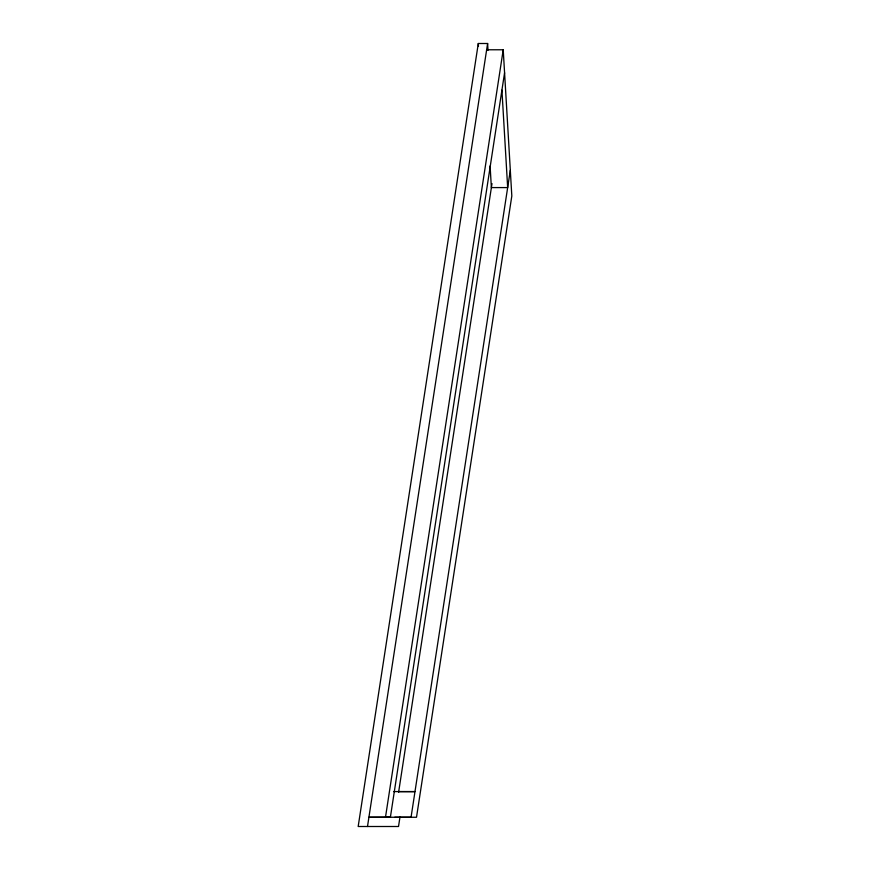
<?xml version="1.0" encoding="UTF-8"?>
<svg xmlns="http://www.w3.org/2000/svg" width="870" height="870" viewBox="0 0 870 870"><rect width="100%" height="100%" fill="white"/><g stroke="black" fill="none" stroke-linecap="round" stroke-linejoin="round"><path stroke-width="1.3" d="M488.016 50.264L487.613 43.5L478.293 43.5L358.179 826.5L398.525 826.5L399.961 817.093M367.499 826.5L487.613 43.5M503.219 49.775L385.486 817.256L390.391 817.18L504.578 72.808L503.219 49.775L486.656 49.775M398.601 792.298L491.996 183.581M504.578 72.808L510.32 170.27L411.053 817.256L368.923 817.256L390.391 817.18M398.71 791.602L414.99 791.602L393.534 791.58M394.773 817.256L416.512 817.256L511.821 195.957L510.309 170.27M501.925 90.132L507.667 187.583L491.376 187.583L490.104 165.931M478.293 43.5L478.456 46.208"/></g></svg>
